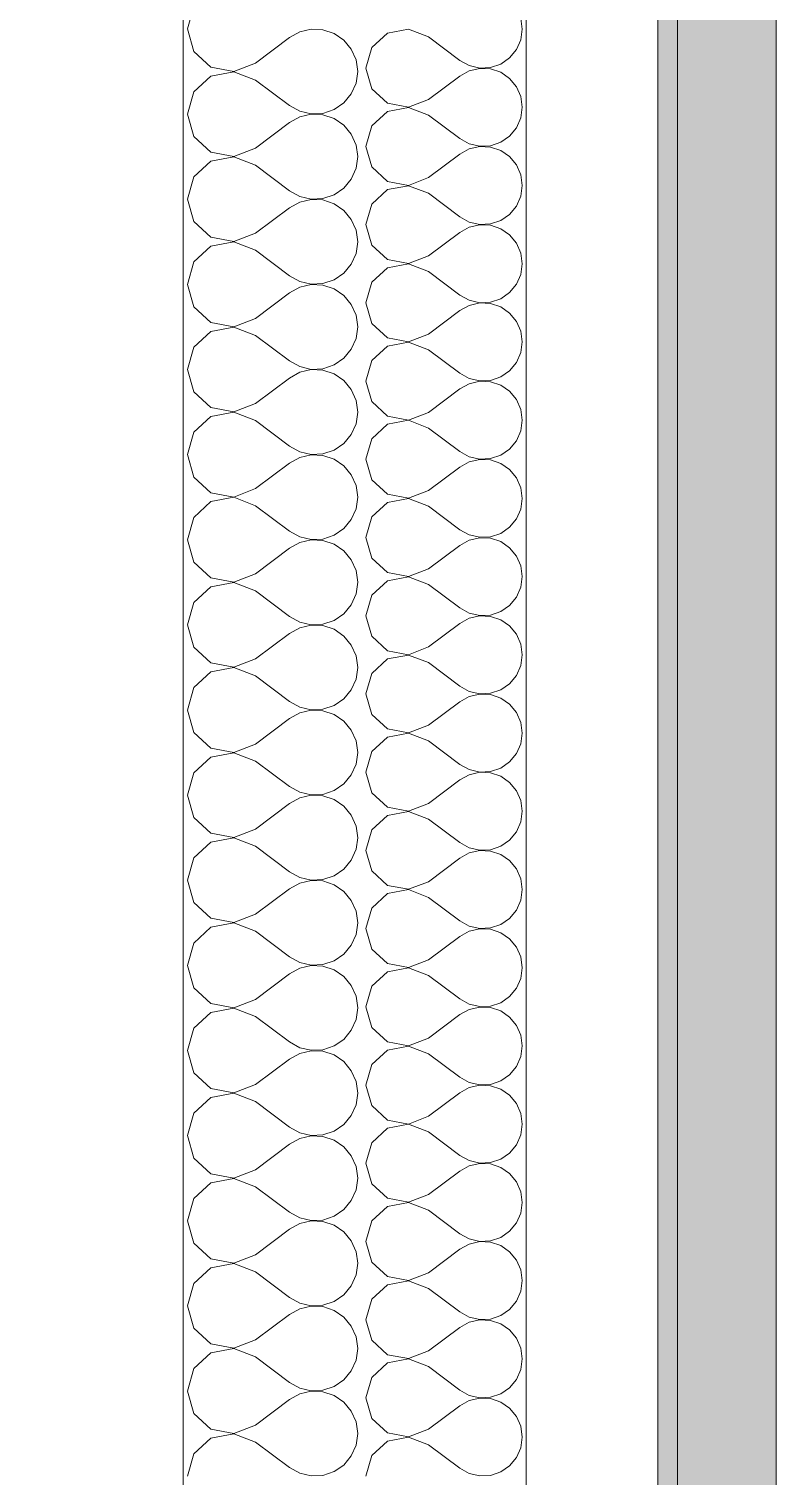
# Model space of a CAD drawing. Header units: millimetres. Extents: x -48147 to 1417267, y -496296 to 18123.
# Drawn here: x 1364998.7 to 1365122.6, y -475922.8 to -475682.7 of the extents above; entities that cross this region are included whole.
import ezdxf

# ---------------------------------------------------------------- set-up
doc = ezdxf.new("R2010")
doc.units = ezdxf.units.MM
doc.header["$MEASUREMENT"] = 0
doc.linetypes.add('Wipeout_Contour', pattern=[1000, 0, -1000])
doc.layers.add('New_A-25-M_Wall_Int', color=7, linetype='Continuous')
doc.layers.add('New_A-25-M_Wall_Int_Pen_No__1', color=7, linetype='Continuous', lineweight=13)
doc.layers.add('New_A-25-M_Wall_Int_Pen_No__107', color=7, linetype='Continuous', lineweight=15, true_color=0xa6a6a6)

# ---------------------------------------------------------------- blocks, each defined once
blk = doc.blocks.new('*X68', base_point=(1376122.47, -491272.82))
at = {"layer": 'New_A-25-M_Wall_Int_Pen_No__107', "linetype": 'Continuous'}
for p, q in [((1365061.64, -475682.72), (1365058.16, -475683.37)), ((1365064.96, -475683.99), (1365061.64, -475682.72)), ((1365080.53, -475682.69), (1365080.29, -475680.92)), ((1365080.29, -475684.46), (1365080.53, -475682.69)), ((1365058.16, -475683.37), (1365055.54, -475685.77)), ((1365064.96, -475683.99), (1365070.15, -475687.88)), ((1365079.57, -475686.1), (1365080.29, -475684.46)), ((1365055.54, -475685.77), (1365054.57, -475689.18)), ((1365076.95, -475688.49), (1365078.42, -475687.48)), ((1365078.42, -475687.48), (1365079.57, -475686.1)), ((1365054.57, -475689.18), (1365055.54, -475692.59)), ((1365070.15, -475687.88), (1365071.72, -475688.75)), ((1365071.72, -475689.61), (1365070.15, -475690.48)), ((1365071.72, -475688.75), (1365073.46, -475689.15)), ((1365073.46, -475689.21), (1365071.72, -475689.61)), ((1365073.46, -475689.15), (1365075.25, -475689.07)), ((1365075.25, -475689.29), (1365073.46, -475689.21)), ((1365075.25, -475689.07), (1365076.95, -475688.49)), ((1365076.95, -475689.86), (1365075.25, -475689.29)), ((1365078.42, -475690.88), (1365076.95, -475689.86)), ((1365064.96, -475694.37), (1365070.15, -475690.48)), ((1365079.57, -475692.26), (1365078.42, -475690.88)), ((1365080.29, -475693.9), (1365079.57, -475692.26)), ((1365055.54, -475692.59), (1365058.16, -475694.99)), ((1365061.64, -475695.64), (1365064.96, -475694.37)), ((1365080.53, -475695.67), (1365080.29, -475693.9)), ((1365058.16, -475696.36), (1365055.54, -475698.75)), ((1365058.16, -475694.99), (1365061.64, -475695.64)), ((1365061.64, -475695.7), (1365058.16, -475696.36)), ((1365064.96, -475696.97), (1365061.64, -475695.7)), ((1365064.96, -475696.97), (1365070.15, -475700.86)), ((1365080.29, -475697.44), (1365080.53, -475695.67)), ((1365055.54, -475698.75), (1365054.57, -475702.16)), ((1365078.42, -475700.46), (1365079.57, -475699.08)), ((1365079.57, -475699.08), (1365080.29, -475697.44)), ((1365070.15, -475700.86), (1365071.72, -475701.73)), ((1365071.72, -475701.73), (1365073.46, -475702.14)), ((1365073.46, -475702.14), (1365075.25, -475702.05)), ((1365075.25, -475702.05), (1365076.95, -475701.48)), ((1365076.95, -475701.48), (1365078.42, -475700.46)), ((1365054.57, -475702.16), (1365055.54, -475705.57)), ((1365064.96, -475707.35), (1365070.15, -475703.46)), ((1365071.72, -475702.59), (1365070.15, -475703.46)), ((1365073.46, -475702.19), (1365071.72, -475702.59)), ((1365075.25, -475702.27), (1365073.46, -475702.19)), ((1365076.95, -475702.85), (1365075.25, -475702.27)), ((1365078.42, -475703.86), (1365076.95, -475702.85)), ((1365079.57, -475705.24), (1365078.42, -475703.86)), ((1365055.54, -475705.57), (1365058.16, -475707.97)), ((1365080.29, -475706.88), (1365079.57, -475705.24)), ((1365080.53, -475708.65), (1365080.29, -475706.88)), ((1365058.16, -475707.97), (1365061.64, -475708.63)), ((1365061.64, -475708.68), (1365058.16, -475709.34)), ((1365061.64, -475708.63), (1365064.96, -475707.35)), ((1365064.96, -475709.95), (1365061.64, -475708.68)), ((1365080.29, -475710.43), (1365080.53, -475708.65)), ((1365058.16, -475709.34), (1365055.54, -475711.73)), ((1365064.96, -475709.95), (1365070.15, -475713.84)), ((1365079.57, -475712.06), (1365080.29, -475710.43)), ((1365055.54, -475711.73), (1365054.57, -475715.14)), ((1365070.15, -475713.84), (1365071.72, -475714.71)), ((1365076.95, -475714.46), (1365078.42, -475713.44)), ((1365078.42, -475713.44), (1365079.57, -475712.06)), ((1365054.57, -475715.14), (1365055.54, -475718.56)), ((1365064.96, -475720.34), (1365070.15, -475716.44)), ((1365071.72, -475715.57), (1365070.15, -475716.44)), ((1365071.72, -475714.71), (1365073.46, -475715.12)), ((1365073.46, -475715.17), (1365071.72, -475715.57)), ((1365073.46, -475715.12), (1365075.25, -475715.03)), ((1365075.25, -475715.26), (1365073.46, -475715.17)), ((1365075.25, -475715.03), (1365076.95, -475714.46)), ((1365076.95, -475715.83), (1365075.25, -475715.26)), ((1365078.42, -475716.84), (1365076.95, -475715.83)), ((1365055.54, -475718.56), (1365058.16, -475720.95)), ((1365079.57, -475718.22), (1365078.42, -475716.84)), ((1365080.29, -475719.86), (1365079.57, -475718.22)), ((1365058.16, -475720.95), (1365061.64, -475721.61)), ((1365061.64, -475721.61), (1365064.96, -475720.34)), ((1365080.53, -475721.63), (1365080.29, -475719.86)), ((1365058.16, -475722.32), (1365055.54, -475724.71)), ((1365061.64, -475721.66), (1365058.16, -475722.32)), ((1365064.96, -475722.93), (1365061.64, -475721.66)), ((1365064.96, -475722.93), (1365070.15, -475726.83)), ((1365079.57, -475725.05), (1365080.29, -475723.41)), ((1365080.29, -475723.41), (1365080.53, -475721.63)), ((1365055.54, -475724.71), (1365054.57, -475728.12)), ((1365078.42, -475726.43), (1365079.57, -475725.05)), ((1365054.57, -475728.12), (1365055.54, -475731.54)), ((1365070.15, -475726.83), (1365071.72, -475727.69)), ((1365071.72, -475727.69), (1365073.46, -475728.1)), ((1365073.46, -475728.15), (1365071.72, -475728.56)), ((1365073.46, -475728.1), (1365075.25, -475728.01)), ((1365075.25, -475728.24), (1365073.46, -475728.15)), ((1365075.25, -475728.01), (1365076.95, -475727.44)), ((1365076.95, -475728.81), (1365075.25, -475728.24)), ((1365076.95, -475727.44), (1365078.42, -475726.43)), ((1365064.96, -475733.32), (1365070.15, -475729.42)), ((1365071.72, -475728.56), (1365070.15, -475729.42)), ((1365078.42, -475729.82), (1365076.95, -475728.81)), ((1365079.57, -475731.2), (1365078.42, -475729.82)), ((1365055.54, -475731.54), (1365058.16, -475733.93)), ((1365061.64, -475734.59), (1365064.96, -475733.32)), ((1365080.29, -475732.84), (1365079.57, -475731.2)), ((1365080.53, -475734.62), (1365080.29, -475732.84)), ((1365058.16, -475735.3), (1365055.54, -475737.69)), ((1365058.16, -475733.93), (1365061.64, -475734.59)), ((1365061.64, -475734.64), (1365058.16, -475735.3)), ((1365064.96, -475735.91), (1365061.64, -475734.64)), ((1365080.29, -475736.39), (1365080.53, -475734.62)), ((1365055.54, -475737.69), (1365054.57, -475741.11)), ((1365064.96, -475735.91), (1365070.15, -475739.81)), ((1365078.42, -475739.41), (1365079.57, -475738.03)), ((1365079.57, -475738.03), (1365080.29, -475736.39)), ((1365070.15, -475739.81), (1365071.72, -475740.67)), ((1365075.25, -475740.99), (1365076.95, -475740.42)), ((1365076.95, -475740.42), (1365078.42, -475739.41)), ((1365054.57, -475741.11), (1365055.54, -475744.52)), ((1365064.96, -475746.3), (1365070.15, -475742.4)), ((1365071.72, -475741.54), (1365070.15, -475742.4)), ((1365071.72, -475740.67), (1365073.46, -475741.08)), ((1365073.46, -475741.13), (1365071.72, -475741.54)), ((1365073.46, -475741.08), (1365075.25, -475740.99)), ((1365075.25, -475741.22), (1365073.46, -475741.13)), ((1365076.95, -475741.79), (1365075.25, -475741.22)), ((1365078.42, -475742.81), (1365076.95, -475741.79)), ((1365079.57, -475744.18), (1365078.42, -475742.81)), ((1365055.54, -475744.52), (1365058.16, -475746.91)), ((1365080.29, -475745.82), (1365079.57, -475744.18)), ((1365058.16, -475746.91), (1365061.64, -475747.57)), ((1365061.64, -475747.62), (1365058.16, -475748.28)), ((1365061.64, -475747.57), (1365064.96, -475746.3)), ((1365064.96, -475748.9), (1365061.64, -475747.62)), ((1365080.53, -475747.6), (1365080.29, -475745.82)), ((1365080.29, -475749.37), (1365080.53, -475747.6)), ((1365058.16, -475748.28), (1365055.54, -475750.68)), ((1365064.96, -475748.9), (1365070.15, -475752.79)), ((1365079.57, -475751.01), (1365080.29, -475749.37)), ((1365055.54, -475750.68), (1365054.57, -475754.09)), ((1365076.95, -475753.4), (1365078.42, -475752.39)), ((1365078.42, -475752.39), (1365079.57, -475751.01)), ((1365054.57, -475754.09), (1365055.54, -475757.5)), ((1365070.15, -475752.79), (1365071.72, -475753.66)), ((1365071.72, -475754.52), (1365070.15, -475755.39)), ((1365071.72, -475753.66), (1365073.46, -475754.06)), ((1365073.46, -475754.11), (1365071.72, -475754.52)), ((1365073.46, -475754.06), (1365075.25, -475753.97)), ((1365075.25, -475754.2), (1365073.46, -475754.11)), ((1365075.25, -475753.97), (1365076.95, -475753.4)), ((1365076.95, -475754.77), (1365075.25, -475754.2)), ((1365078.42, -475755.79), (1365076.95, -475754.77)), ((1365064.96, -475759.28), (1365070.15, -475755.39)), ((1365079.57, -475757.17), (1365078.42, -475755.79)), ((1365080.29, -475758.8), (1365079.57, -475757.17)), ((1365055.54, -475757.5), (1365058.16, -475759.89)), ((1365061.64, -475760.55), (1365064.96, -475759.28)), ((1365080.53, -475760.58), (1365080.29, -475758.8)), ((1365058.16, -475761.26), (1365055.54, -475763.66)), ((1365058.16, -475759.89), (1365061.64, -475760.55)), ((1365061.64, -475760.6), (1365058.16, -475761.26)), ((1365064.96, -475761.88), (1365061.64, -475760.6)), ((1365064.96, -475761.88), (1365070.15, -475765.77)), ((1365080.29, -475762.35), (1365080.53, -475760.58)), ((1365055.54, -475763.66), (1365054.57, -475767.07)), ((1365078.42, -475765.37), (1365079.57, -475763.99)), ((1365079.57, -475763.99), (1365080.29, -475762.35)), ((1365070.15, -475765.77), (1365071.72, -475766.64)), ((1365071.72, -475766.64), (1365073.46, -475767.04)), ((1365075.25, -475766.96), (1365076.95, -475766.38)), ((1365076.95, -475766.38), (1365078.42, -475765.37)), ((1365054.57, -475767.07), (1365055.54, -475770.48)), ((1365064.96, -475772.26), (1365070.15, -475768.37)), ((1365071.72, -475767.5), (1365070.15, -475768.37)), ((1365073.46, -475767.1), (1365071.72, -475767.5)), ((1365073.46, -475767.04), (1365075.25, -475766.96)), ((1365075.25, -475767.18), (1365073.46, -475767.1)), ((1365076.95, -475767.75), (1365075.25, -475767.18)), ((1365078.42, -475768.77), (1365076.95, -475767.75)), ((1365079.57, -475770.15), (1365078.42, -475768.77)), ((1365055.54, -475770.48), (1365058.16, -475772.88)), ((1365080.29, -475771.79), (1365079.57, -475770.15)), ((1365058.16, -475772.88), (1365061.64, -475773.53)), ((1365061.64, -475773.59), (1365058.16, -475774.25)), ((1365061.64, -475773.53), (1365064.96, -475772.26)), ((1365064.96, -475774.86), (1365061.64, -475773.59)), ((1365080.53, -475773.56), (1365080.29, -475771.79)), ((1365080.29, -475775.33), (1365080.53, -475773.56)), ((1365058.16, -475774.25), (1365055.54, -475776.64)), ((1365064.96, -475774.86), (1365070.15, -475778.75)), ((1365079.57, -475776.97), (1365080.29, -475775.33)), ((1365055.54, -475776.64), (1365054.57, -475780.05)), ((1365070.15, -475778.75), (1365071.72, -475779.62)), ((1365076.95, -475779.37), (1365078.42, -475778.35)), ((1365078.42, -475778.35), (1365079.57, -475776.97)), ((1365054.57, -475780.05), (1365055.54, -475783.46)), ((1365064.96, -475785.24), (1365070.15, -475781.35)), ((1365071.72, -475780.48), (1365070.15, -475781.35)), ((1365071.72, -475779.62), (1365073.46, -475780.02)), ((1365073.46, -475780.08), (1365071.72, -475780.48)), ((1365073.46, -475780.02), (1365075.25, -475779.94)), ((1365075.25, -475780.16), (1365073.46, -475780.08)), ((1365075.25, -475779.94), (1365076.95, -475779.37)), ((1365076.95, -475780.74), (1365075.25, -475780.16)), ((1365078.42, -475781.75), (1365076.95, -475780.74)), ((1365055.54, -475783.46), (1365058.16, -475785.86)), ((1365079.57, -475783.13), (1365078.42, -475781.75)), ((1365080.29, -475784.77), (1365079.57, -475783.13)), ((1365058.16, -475785.86), (1365061.64, -475786.52)), ((1365061.64, -475786.52), (1365064.96, -475785.24)), ((1365080.53, -475786.54), (1365080.29, -475784.77)), ((1365058.16, -475787.23), (1365055.54, -475789.62)), ((1365061.64, -475786.57), (1365058.16, -475787.23)), ((1365064.96, -475787.84), (1365061.64, -475786.57)), ((1365064.96, -475787.84), (1365070.15, -475791.73)), ((1365079.57, -475789.95), (1365080.29, -475788.32)), ((1365080.29, -475788.32), (1365080.53, -475786.54)), ((1365055.54, -475789.62), (1365054.57, -475793.03)), ((1365078.42, -475791.33), (1365079.57, -475789.95)), ((1365054.57, -475793.03), (1365055.54, -475796.45)), ((1365070.15, -475791.73), (1365071.72, -475792.6)), ((1365071.72, -475792.6), (1365073.46, -475793.01)), ((1365073.46, -475793.06), (1365071.72, -475793.46)), ((1365073.46, -475793.01), (1365075.25, -475792.92)), ((1365075.25, -475793.15), (1365073.46, -475793.06)), ((1365075.25, -475792.92), (1365076.95, -475792.35)), ((1365076.95, -475793.72), (1365075.25, -475793.15)), ((1365076.95, -475792.35), (1365078.42, -475791.33)), ((1365064.96, -475798.23), (1365070.15, -475794.33)), ((1365071.72, -475793.46), (1365070.15, -475794.33)), ((1365078.42, -475794.73), (1365076.95, -475793.72)), ((1365079.57, -475796.11), (1365078.42, -475794.73)), ((1365055.54, -475796.45), (1365058.16, -475798.84)), ((1365080.29, -475797.75), (1365079.57, -475796.11)), ((1365080.53, -475799.52), (1365080.29, -475797.75)), ((1365058.16, -475800.21), (1365055.54, -475802.6)), ((1365058.16, -475798.84), (1365061.64, -475799.5)), ((1365061.64, -475799.55), (1365058.16, -475800.21)), ((1365061.64, -475799.5), (1365064.96, -475798.23)), ((1365064.96, -475800.82), (1365061.64, -475799.55)), ((1365080.29, -475801.3), (1365080.53, -475799.52)), ((1365055.54, -475802.6), (1365054.57, -475806.01)), ((1365064.96, -475800.82), (1365070.15, -475804.72)), ((1365078.42, -475804.31), (1365079.57, -475802.94)), ((1365079.57, -475802.94), (1365080.29, -475801.3)), ((1365070.15, -475804.72), (1365071.72, -475805.58)), ((1365075.25, -475805.9), (1365076.95, -475805.33)), ((1365076.95, -475805.33), (1365078.42, -475804.31)), ((1365054.57, -475806.01), (1365055.54, -475809.43)), ((1365064.96, -475811.21), (1365070.15, -475807.31)), ((1365071.72, -475806.45), (1365070.15, -475807.31)), ((1365071.72, -475805.58), (1365073.46, -475805.99)), ((1365073.46, -475806.04), (1365071.72, -475806.45)), ((1365073.46, -475805.99), (1365075.25, -475805.9)), ((1365075.25, -475806.13), (1365073.46, -475806.04)), ((1365076.95, -475806.7), (1365075.25, -475806.13)), ((1365078.42, -475807.71), (1365076.95, -475806.7)), ((1365079.57, -475809.09), (1365078.42, -475807.71)), ((1365055.54, -475809.43), (1365058.16, -475811.82)), ((1365080.29, -475810.73), (1365079.57, -475809.09)), ((1365058.16, -475811.82), (1365061.64, -475812.48)), ((1365061.64, -475812.53), (1365058.16, -475813.19)), ((1365061.64, -475812.48), (1365064.96, -475811.21)), ((1365064.96, -475813.8), (1365061.64, -475812.53)), ((1365080.53, -475812.51), (1365080.29, -475810.73)), ((1365080.29, -475814.28), (1365080.53, -475812.51)), ((1365058.16, -475813.19), (1365055.54, -475815.58)), ((1365064.96, -475813.8), (1365070.15, -475817.7)), ((1365079.57, -475815.92), (1365080.29, -475814.28)), ((1365055.54, -475815.58), (1365054.57, -475819)), ((1365076.95, -475818.31), (1365078.42, -475817.3)), ((1365078.42, -475817.3), (1365079.57, -475815.92)), ((1365054.57, -475819), (1365055.54, -475822.41)), ((1365070.15, -475817.7), (1365071.72, -475818.56)), ((1365071.72, -475819.43), (1365070.15, -475820.29)), ((1365071.72, -475818.56), (1365073.46, -475818.97)), ((1365073.46, -475819.02), (1365071.72, -475819.43)), ((1365073.46, -475818.97), (1365075.25, -475818.88)), ((1365075.25, -475819.11), (1365073.46, -475819.02)), ((1365075.25, -475818.88), (1365076.95, -475818.31)), ((1365076.95, -475819.68), (1365075.25, -475819.11)), ((1365078.42, -475820.7), (1365076.95, -475819.68)), ((1365064.96, -475824.19), (1365070.15, -475820.29)), ((1365079.57, -475822.07), (1365078.42, -475820.7)), ((1365080.29, -475823.71), (1365079.57, -475822.07)), ((1365055.54, -475822.41), (1365058.16, -475824.8)), ((1365061.64, -475825.46), (1365064.96, -475824.19)), ((1365080.53, -475825.49), (1365080.29, -475823.71)), ((1365058.16, -475826.17), (1365055.54, -475828.57)), ((1365058.16, -475824.8), (1365061.64, -475825.46)), ((1365061.64, -475825.51), (1365058.16, -475826.17)), ((1365064.96, -475826.79), (1365061.64, -475825.51)), ((1365064.96, -475826.79), (1365070.15, -475830.68)), ((1365080.29, -475827.26), (1365080.53, -475825.49)), ((1365055.54, -475828.57), (1365054.57, -475831.98)), ((1365078.42, -475830.28), (1365079.57, -475828.9)), ((1365079.57, -475828.9), (1365080.29, -475827.26)), ((1365070.15, -475830.68), (1365071.72, -475831.55)), ((1365071.72, -475831.55), (1365073.46, -475831.95)), ((1365075.25, -475831.86), (1365076.95, -475831.29)), ((1365076.95, -475831.29), (1365078.42, -475830.28)), ((1365054.57, -475831.98), (1365055.54, -475835.39)), ((1365064.96, -475837.17), (1365070.15, -475833.28)), ((1365071.72, -475832.41), (1365070.15, -475833.28)), ((1365073.46, -475832), (1365071.72, -475832.41)), ((1365073.46, -475831.95), (1365075.25, -475831.86)), ((1365075.25, -475832.09), (1365073.46, -475832)), ((1365076.95, -475832.66), (1365075.25, -475832.09)), ((1365078.42, -475833.68), (1365076.95, -475832.66)), ((1365079.57, -475835.06), (1365078.42, -475833.68)), ((1365055.54, -475835.39), (1365058.16, -475837.78)), ((1365080.29, -475836.69), (1365079.57, -475835.06)), ((1365058.16, -475837.78), (1365061.64, -475838.44)), ((1365061.64, -475838.49), (1365058.16, -475839.15)), ((1365061.64, -475838.44), (1365064.96, -475837.17)), ((1365064.96, -475839.77), (1365061.64, -475838.49)), ((1365080.53, -475838.47), (1365080.29, -475836.69)), ((1365080.29, -475840.24), (1365080.53, -475838.47)), ((1365058.16, -475839.15), (1365055.54, -475841.55)), ((1365064.96, -475839.77), (1365070.15, -475843.66)), ((1365079.57, -475841.88), (1365080.29, -475840.24)), ((1365055.54, -475841.55), (1365054.57, -475844.96)), ((1365070.15, -475843.66), (1365071.72, -475844.53)), ((1365076.95, -475844.27), (1365078.42, -475843.26)), ((1365078.42, -475843.26), (1365079.57, -475841.88)), ((1365054.57, -475844.96), (1365055.54, -475848.37)), ((1365071.72, -475845.39), (1365070.15, -475846.26)), ((1365071.72, -475844.53), (1365073.46, -475844.93)), ((1365073.46, -475844.99), (1365071.72, -475845.39)), ((1365073.46, -475844.93), (1365075.25, -475844.85)), ((1365075.25, -475845.07), (1365073.46, -475844.99)), ((1365075.25, -475844.85), (1365076.95, -475844.27)), ((1365076.95, -475845.64), (1365075.25, -475845.07)), ((1365078.42, -475846.66), (1365076.95, -475845.64)), ((1365055.54, -475848.37), (1365058.16, -475850.76)), ((1365064.96, -475850.15), (1365070.15, -475846.26)), ((1365079.57, -475848.04), (1365078.42, -475846.66)), ((1365080.29, -475849.68), (1365079.57, -475848.04)), ((1365058.16, -475850.76), (1365061.64, -475851.42)), ((1365061.64, -475851.42), (1365064.96, -475850.15)), ((1365080.53, -475851.45), (1365080.29, -475849.68)), ((1365058.16, -475852.14), (1365055.54, -475854.53)), ((1365061.64, -475851.48), (1365058.16, -475852.14)), ((1365064.96, -475852.75), (1365061.64, -475851.48)), ((1365064.96, -475852.75), (1365070.15, -475856.64)), ((1365079.57, -475854.86), (1365080.29, -475853.22)), ((1365080.29, -475853.22), (1365080.53, -475851.45)), ((1365055.54, -475854.53), (1365054.57, -475857.94)), ((1365078.42, -475856.24), (1365079.57, -475854.86)), ((1365054.57, -475857.94), (1365055.54, -475861.35)), ((1365070.15, -475856.64), (1365071.72, -475857.51)), ((1365071.72, -475857.51), (1365073.46, -475857.91)), ((1365073.46, -475857.97), (1365071.72, -475858.37)), ((1365073.46, -475857.91), (1365075.25, -475857.83)), ((1365075.25, -475858.05), (1365073.46, -475857.97)), ((1365075.25, -475857.83), (1365076.95, -475857.26)), ((1365076.95, -475858.63), (1365075.25, -475858.05)), ((1365076.95, -475857.26), (1365078.42, -475856.24)), ((1365064.96, -475863.13), (1365070.15, -475859.24)), ((1365071.72, -475858.37), (1365070.15, -475859.24)), ((1365078.42, -475859.64), (1365076.95, -475858.63)), ((1365079.57, -475861.02), (1365078.42, -475859.64)), ((1365055.54, -475861.35), (1365058.16, -475863.75)), ((1365080.29, -475862.66), (1365079.57, -475861.02)), ((1365080.53, -475864.43), (1365080.29, -475862.66)), ((1365058.16, -475865.12), (1365055.54, -475867.51)), ((1365058.16, -475863.75), (1365061.64, -475864.41)), ((1365061.64, -475864.46), (1365058.16, -475865.12)), ((1365061.64, -475864.41), (1365064.96, -475863.13)), ((1365064.96, -475865.73), (1365061.64, -475864.46)), ((1365080.29, -475866.21), (1365080.53, -475864.43)), ((1365055.54, -475867.51), (1365054.57, -475870.92)), ((1365064.96, -475865.73), (1365070.15, -475869.62)), ((1365079.57, -475867.84), (1365080.29, -475866.21)), ((1365070.15, -475869.62), (1365071.72, -475870.49)), ((1365076.95, -475870.24), (1365078.42, -475869.22)), ((1365078.42, -475869.22), (1365079.57, -475867.84)), ((1365054.57, -475870.92), (1365055.54, -475874.33)), ((1365064.96, -475876.12), (1365070.15, -475872.22)), ((1365071.72, -475871.35), (1365070.15, -475872.22)), ((1365071.72, -475870.49), (1365073.46, -475870.9)), ((1365073.46, -475870.95), (1365071.72, -475871.35)), ((1365073.46, -475870.9), (1365075.25, -475870.81)), ((1365075.25, -475871.04), (1365073.46, -475870.95)), ((1365075.25, -475870.81), (1365076.95, -475870.24)), ((1365076.95, -475871.61), (1365075.25, -475871.04)), ((1365078.42, -475872.62), (1365076.95, -475871.61)), ((1365055.54, -475874.33), (1365058.16, -475876.73)), ((1365079.57, -475874), (1365078.42, -475872.62)), ((1365080.29, -475875.64), (1365079.57, -475874)), ((1365058.16, -475876.73), (1365061.64, -475877.39)), ((1365061.64, -475877.39), (1365064.96, -475876.12)), ((1365080.53, -475877.41), (1365080.29, -475875.64)), ((1365080.29, -475879.19), (1365080.53, -475877.41)), ((1365058.16, -475878.1), (1365055.54, -475880.49)), ((1365061.64, -475877.44), (1365058.16, -475878.1)), ((1365064.96, -475878.71), (1365061.64, -475877.44)), ((1365064.96, -475878.71), (1365070.15, -475882.61)), ((1365079.57, -475880.83), (1365080.29, -475879.19)), ((1365055.54, -475880.49), (1365054.57, -475883.9)), ((1365076.95, -475883.22), (1365078.42, -475882.2)), ((1365078.42, -475882.2), (1365079.57, -475880.83)), ((1365054.57, -475883.9), (1365055.54, -475887.32)), ((1365070.15, -475882.61), (1365071.72, -475883.47)), ((1365071.72, -475884.34), (1365070.15, -475885.2)), ((1365071.72, -475883.47), (1365073.46, -475883.88)), ((1365073.46, -475883.93), (1365071.72, -475884.34)), ((1365073.46, -475883.88), (1365075.25, -475883.79)), ((1365075.25, -475884.02), (1365073.46, -475883.93)), ((1365075.25, -475883.79), (1365076.95, -475883.22)), ((1365076.95, -475884.59), (1365075.25, -475884.02)), ((1365078.42, -475885.6), (1365076.95, -475884.59)), ((1365064.96, -475889.1), (1365070.15, -475885.2)), ((1365079.57, -475886.98), (1365078.42, -475885.6)), ((1365080.29, -475888.62), (1365079.57, -475886.98)), ((1365055.54, -475887.32), (1365058.16, -475889.71)), ((1365061.64, -475890.37), (1365064.96, -475889.1)), ((1365080.53, -475890.4), (1365080.29, -475888.62)), ((1365058.16, -475891.08), (1365055.54, -475893.47)), ((1365058.16, -475889.71), (1365061.64, -475890.37)), ((1365061.64, -475890.42), (1365058.16, -475891.08)), ((1365064.96, -475891.69), (1365061.64, -475890.42)), ((1365064.96, -475891.69), (1365070.15, -475895.59)), ((1365080.29, -475892.17), (1365080.53, -475890.4)), ((1365055.54, -475893.47), (1365054.57, -475896.89)), ((1365078.42, -475895.19), (1365079.57, -475893.81)), ((1365079.57, -475893.81), (1365080.29, -475892.17)), ((1365070.15, -475895.59), (1365071.72, -475896.45)), ((1365071.72, -475896.45), (1365073.46, -475896.86)), ((1365075.25, -475896.77), (1365076.95, -475896.2)), ((1365076.95, -475896.2), (1365078.42, -475895.19)), ((1365054.57, -475896.89), (1365055.54, -475900.3)), ((1365064.96, -475902.08), (1365070.15, -475898.18)), ((1365071.72, -475897.32), (1365070.15, -475898.18)), ((1365073.46, -475896.91), (1365071.72, -475897.32)), ((1365073.46, -475896.86), (1365075.25, -475896.77)), ((1365075.25, -475897), (1365073.46, -475896.91)), ((1365076.95, -475897.57), (1365075.25, -475897)), ((1365078.42, -475898.59), (1365076.95, -475897.57)), ((1365079.57, -475899.96), (1365078.42, -475898.59)), ((1365055.54, -475900.3), (1365058.16, -475902.69)), ((1365080.29, -475901.6), (1365079.57, -475899.96)), ((1365058.16, -475902.69), (1365061.64, -475903.35)), ((1365061.64, -475903.4), (1365058.16, -475904.06)), ((1365061.64, -475903.35), (1365064.96, -475902.08)), ((1365064.96, -475904.67), (1365061.64, -475903.4)), ((1365080.53, -475903.38), (1365080.29, -475901.6)), ((1365080.29, -475905.15), (1365080.53, -475903.38)), ((1365058.16, -475904.06), (1365055.54, -475906.46)), ((1365064.96, -475904.67), (1365070.15, -475908.57)), ((1365079.57, -475906.79), (1365080.29, -475905.15)), ((1365055.54, -475906.46), (1365054.57, -475909.87)), ((1365070.15, -475908.57), (1365071.72, -475909.44)), ((1365076.95, -475909.18), (1365078.42, -475908.17)), ((1365078.42, -475908.17), (1365079.57, -475906.79)), ((1365054.57, -475909.87), (1365055.54, -475913.28)), ((1365071.72, -475910.3), (1365070.15, -475911.17)), ((1365071.72, -475909.44), (1365073.46, -475909.84)), ((1365073.46, -475909.89), (1365071.72, -475910.3)), ((1365073.46, -475909.84), (1365075.25, -475909.75)), ((1365075.25, -475909.98), (1365073.46, -475909.89)), ((1365075.25, -475909.75), (1365076.95, -475909.18)), ((1365076.95, -475910.55), (1365075.25, -475909.98)), ((1365078.42, -475911.57), (1365076.95, -475910.55)), ((1365055.54, -475913.28), (1365058.16, -475915.67)), ((1365064.96, -475915.06), (1365070.15, -475911.17)), ((1365079.57, -475912.95), (1365078.42, -475911.57)), ((1365080.29, -475914.58), (1365079.57, -475912.95)), ((1365058.16, -475915.67), (1365061.64, -475916.33)), ((1365061.64, -475916.33), (1365064.96, -475915.06)), ((1365080.53, -475916.36), (1365080.29, -475914.58)), ((1365058.16, -475917.04), (1365055.54, -475919.44)), ((1365061.64, -475916.38), (1365058.16, -475917.04)), ((1365064.96, -475917.66), (1365061.64, -475916.38)), ((1365064.96, -475917.66), (1365070.15, -475921.55)), ((1365079.57, -475919.77), (1365080.29, -475918.13)), ((1365080.29, -475918.13), (1365080.53, -475916.36)), ((1365055.54, -475919.44), (1365054.57, -475922.85)), ((1365078.42, -475921.15), (1365079.57, -475919.77)), ((1365070.15, -475921.55), (1365071.72, -475922.42)), ((1365071.72, -475922.42), (1365073.46, -475922.82)), ((1365073.46, -475922.82), (1365075.25, -475922.74)), ((1365075.25, -475922.74), (1365076.95, -475922.16)), ((1365076.95, -475922.16), (1365078.42, -475921.15))]:
    blk.add_line(p, q, dxfattribs=at)
blk = doc.blocks.new('Section Elem_44_2', base_point=(1376122.47, -491272.82))
at = {"layer": 'New_A-25-M_Wall_Int_Pen_No__107', "linetype": 'Continuous', "lineweight": 0, "true_color": 0x535353}
blk.add_hatch(color=251, dxfattribs=at).paths.add_polyline_path([(1365106.26, -475339.25), (1365102.99, -475339.25), (1365102.99, -479122.82), (1365106.26, -479122.82), (1365106.26, -476122.82), (1365106.26, -476097.82)])
at = {"layer": 'New_A-25-M_Wall_Int_Pen_No__107', "linetype": 'Continuous'}
blk.add_hatch(color=256, dxfattribs=at).paths.add_polyline_path([(1365106.26, -475339.25), (1365106.26, -476097.82), (1365122.62, -476097.82), (1365122.62, -475339.25)])
at = {"layer": 'New_A-25-M_Wall_Int_Pen_No__1', "linetype": 'Continuous'}
for p, q in [((1365106.26, -475339.25), (1365106.26, -476097.82)), ((1365122.62, -475339.25), (1365122.62, -476097.82))]:
    blk.add_line(p, q, dxfattribs=at)
at = {"color": 254, "linetype": 'Wipeout_Contour', "lineweight": 0, "ltscale": 5784432.987416171}
blk.add_wipeout([(1365102.99, -475339.25), (1365081.18, -475339.25), (1365081.18, -479122.82), (1365102.99, -479122.82)], dxfattribs=at).dxf.layer = 'New_A-25-M_Wall_Int'
at = {"layer": 'New_A-25-M_Wall_Int_Pen_No__1', "linetype": 'Continuous'}
blk.add_line((1365102.99, -475339.25), (1365102.99, -479122.82), dxfattribs=at)
at = {"color": 254, "linetype": 'Wipeout_Contour', "lineweight": 0, "ltscale": 5784340.344564119}
blk.add_wipeout([(1365081.18, -475339.25), (1365053.92, -475339.25), (1365053.92, -479122.82), (1365081.18, -479122.82)], dxfattribs=at).dxf.layer = 'New_A-25-M_Wall_Int'
at = {"layer": 'New_A-25-M_Wall_Int_Pen_No__1', "linetype": 'Continuous'}
blk.add_line((1365081.18, -475339.25), (1365081.18, -479122.82), dxfattribs=at)
at = {"layer": 'New_A-25-M_Wall_Int'}
blk.add_blockref('*X68', (1376122.47, -491272.82), dxfattribs=at)
blk = doc.blocks.new('*X85', base_point=(1376122.47, -491272.82))
at = {"layer": 'New_A-25-M_Wall_Int_Pen_No__107', "linetype": 'Continuous'}
for p, q in [((1365026.01, -475678.96), (1365024.96, -475682.67)), ((1365024.96, -475682.67), (1365026.01, -475686.39)), ((1365045.52, -475682.7), (1365043.62, -475683.14)), ((1365047.46, -475682.8), (1365045.52, -475682.7)), ((1365049.31, -475683.42), (1365047.46, -475682.8)), ((1365036.26, -475688.32), (1365041.91, -475684.09)), ((1365043.62, -475683.14), (1365041.91, -475684.09)), ((1365050.92, -475684.52), (1365049.31, -475683.42)), ((1365052.16, -475686.02), (1365050.92, -475684.52)), ((1365026.01, -475686.39), (1365028.86, -475688.99)), ((1365052.95, -475687.81), (1365052.16, -475686.02)), ((1365028.86, -475688.99), (1365032.66, -475689.71)), ((1365032.66, -475689.77), (1365028.86, -475690.48)), ((1365032.66, -475689.71), (1365036.26, -475688.32)), ((1365036.26, -475691.15), (1365032.66, -475689.77)), ((1365053.22, -475689.74), (1365052.95, -475687.81)), ((1365052.95, -475691.67), (1365053.22, -475689.74)), ((1365028.86, -475690.48), (1365026.01, -475693.09)), ((1365036.26, -475691.15), (1365041.91, -475695.39)), ((1365052.16, -475693.45), (1365052.95, -475691.67)), ((1365026.01, -475693.09), (1365024.96, -475696.8)), ((1365050.92, -475694.95), (1365052.16, -475693.45)), ((1365024.96, -475696.8), (1365026.01, -475700.51)), ((1365041.91, -475695.39), (1365043.62, -475696.33)), ((1365043.62, -475697.27), (1365041.91, -475698.21)), ((1365043.62, -475696.33), (1365045.52, -475696.77)), ((1365045.52, -475696.83), (1365043.62, -475697.27)), ((1365045.52, -475696.77), (1365047.46, -475696.68)), ((1365047.46, -475696.92), (1365045.52, -475696.83)), ((1365047.46, -475696.68), (1365049.31, -475696.05)), ((1365049.31, -475697.55), (1365047.46, -475696.92)), ((1365049.31, -475696.05), (1365050.92, -475694.95)), ((1365036.26, -475702.45), (1365041.91, -475698.21)), ((1365050.92, -475698.65), (1365049.31, -475697.55)), ((1365052.16, -475700.15), (1365050.92, -475698.65)), ((1365026.01, -475700.51), (1365028.86, -475703.12)), ((1365052.95, -475701.93), (1365052.16, -475700.15)), ((1365053.22, -475703.86), (1365052.95, -475701.93)), ((1365028.86, -475703.12), (1365032.66, -475703.84)), ((1365032.66, -475703.89), (1365028.86, -475704.61)), ((1365032.66, -475703.84), (1365036.26, -475702.45)), ((1365036.26, -475705.28), (1365032.66, -475703.89)), ((1365052.95, -475705.79), (1365053.22, -475703.86)), ((1365028.86, -475704.61), (1365026.01, -475707.21)), ((1365036.26, -475705.28), (1365041.91, -475709.52)), ((1365052.16, -475707.58), (1365052.95, -475705.79)), ((1365026.01, -475707.21), (1365024.96, -475710.93)), ((1365049.31, -475710.18), (1365050.92, -475709.08)), ((1365050.92, -475709.08), (1365052.16, -475707.58)), ((1365024.96, -475710.93), (1365026.01, -475714.64)), ((1365041.91, -475709.52), (1365043.62, -475710.46)), ((1365043.62, -475711.4), (1365041.91, -475712.34)), ((1365043.62, -475710.46), (1365045.52, -475710.9)), ((1365045.52, -475710.96), (1365043.62, -475711.4)), ((1365045.52, -475710.9), (1365047.46, -475710.81)), ((1365047.46, -475711.05), (1365045.52, -475710.96)), ((1365047.46, -475710.81), (1365049.31, -475710.18)), ((1365049.31, -475711.67), (1365047.46, -475711.05)), ((1365050.92, -475712.78), (1365049.31, -475711.67)), ((1365036.26, -475716.58), (1365041.91, -475712.34)), ((1365052.16, -475714.28), (1365050.92, -475712.78)), ((1365026.01, -475714.64), (1365028.86, -475717.25)), ((1365052.95, -475716.06), (1365052.16, -475714.28)), ((1365053.22, -475717.99), (1365052.95, -475716.06)), ((1365028.86, -475718.74), (1365026.01, -475721.34)), ((1365028.86, -475717.25), (1365032.66, -475717.96)), ((1365032.66, -475718.02), (1365028.86, -475718.74)), ((1365032.66, -475717.96), (1365036.26, -475716.58)), ((1365036.26, -475719.41), (1365032.66, -475718.02)), ((1365052.95, -475719.92), (1365053.22, -475717.99)), ((1365036.26, -475719.41), (1365041.91, -475723.64)), ((1365052.16, -475721.71), (1365052.95, -475719.92)), ((1365026.01, -475721.34), (1365024.96, -475725.06)), ((1365041.91, -475723.64), (1365043.62, -475724.59)), ((1365049.31, -475724.31), (1365050.92, -475723.21)), ((1365050.92, -475723.21), (1365052.16, -475721.71)), ((1365024.96, -475725.06), (1365026.01, -475728.77)), ((1365043.62, -475725.53), (1365041.91, -475726.47)), ((1365043.62, -475724.59), (1365045.52, -475725.03)), ((1365045.52, -475725.08), (1365043.62, -475725.53)), ((1365045.52, -475725.03), (1365047.46, -475724.93)), ((1365047.46, -475725.18), (1365045.52, -475725.08)), ((1365047.46, -475724.93), (1365049.31, -475724.31)), ((1365049.31, -475725.8), (1365047.46, -475725.18)), ((1365050.92, -475726.91), (1365049.31, -475725.8)), ((1365036.26, -475730.71), (1365041.91, -475726.47)), ((1365052.16, -475728.41), (1365050.92, -475726.91)), ((1365052.95, -475730.19), (1365052.16, -475728.41)), ((1365026.01, -475728.77), (1365028.86, -475731.37)), ((1365032.66, -475732.09), (1365036.26, -475730.71)), ((1365053.22, -475732.12), (1365052.95, -475730.19)), ((1365028.86, -475732.87), (1365026.01, -475735.47)), ((1365028.86, -475731.37), (1365032.66, -475732.09)), ((1365032.66, -475732.15), (1365028.86, -475732.87)), ((1365036.26, -475733.53), (1365032.66, -475732.15)), ((1365052.95, -475734.05), (1365053.22, -475732.12)), ((1365026.01, -475735.47), (1365024.96, -475739.18)), ((1365036.26, -475733.53), (1365041.91, -475737.77)), ((1365052.16, -475735.83), (1365052.95, -475734.05)), ((1365041.91, -475737.77), (1365043.62, -475738.71)), ((1365049.31, -475738.44), (1365050.92, -475737.33)), ((1365050.92, -475737.33), (1365052.16, -475735.83)), ((1365024.96, -475739.18), (1365026.01, -475742.9)), ((1365043.62, -475739.65), (1365041.91, -475740.6)), ((1365043.62, -475738.71), (1365045.52, -475739.16)), ((1365045.52, -475739.21), (1365043.62, -475739.65)), ((1365045.52, -475739.16), (1365047.46, -475739.06)), ((1365047.46, -475739.31), (1365045.52, -475739.21)), ((1365047.46, -475739.06), (1365049.31, -475738.44)), ((1365049.31, -475739.93), (1365047.46, -475739.31)), ((1365050.92, -475741.03), (1365049.31, -475739.93)), ((1365026.01, -475742.9), (1365028.86, -475745.5)), ((1365036.26, -475744.84), (1365041.91, -475740.6)), ((1365052.16, -475742.53), (1365050.92, -475741.03)), ((1365052.95, -475744.32), (1365052.16, -475742.53)), ((1365032.66, -475746.22), (1365036.26, -475744.84)), ((1365053.22, -475746.25), (1365052.95, -475744.32)), ((1365028.86, -475746.99), (1365026.01, -475749.6)), ((1365028.86, -475745.5), (1365032.66, -475746.22)), ((1365032.66, -475746.28), (1365028.86, -475746.99)), ((1365036.26, -475747.66), (1365032.66, -475746.28)), ((1365036.26, -475747.66), (1365041.91, -475751.9)), ((1365052.95, -475748.18), (1365053.22, -475746.25)), ((1365026.01, -475749.6), (1365024.96, -475753.31)), ((1365050.92, -475751.46), (1365052.16, -475749.96)), ((1365052.16, -475749.96), (1365052.95, -475748.18)), ((1365041.91, -475751.9), (1365043.62, -475752.84)), ((1365049.31, -475752.57), (1365050.92, -475751.46)), ((1365024.96, -475753.31), (1365026.01, -475757.03)), ((1365036.26, -475758.96), (1365041.91, -475754.73)), ((1365043.62, -475753.78), (1365041.91, -475754.73)), ((1365043.62, -475752.84), (1365045.52, -475753.28)), ((1365045.52, -475753.34), (1365043.62, -475753.78)), ((1365045.52, -475753.28), (1365047.46, -475753.19)), ((1365047.46, -475753.44), (1365045.52, -475753.34)), ((1365047.46, -475753.19), (1365049.31, -475752.57)), ((1365049.31, -475754.06), (1365047.46, -475753.44)), ((1365050.92, -475755.16), (1365049.31, -475754.06)), ((1365026.01, -475757.03), (1365028.86, -475759.63)), ((1365052.16, -475756.66), (1365050.92, -475755.16)), ((1365052.95, -475758.45), (1365052.16, -475756.66)), ((1365028.86, -475759.63), (1365032.66, -475760.35)), ((1365032.66, -475760.35), (1365036.26, -475758.96)), ((1365053.22, -475760.38), (1365052.95, -475758.45)), ((1365028.86, -475761.12), (1365026.01, -475763.73)), ((1365032.66, -475760.4), (1365028.86, -475761.12)), ((1365036.26, -475761.79), (1365032.66, -475760.4)), ((1365036.26, -475761.79), (1365041.91, -475766.03)), ((1365052.95, -475762.31), (1365053.22, -475760.38)), ((1365026.01, -475763.73), (1365024.96, -475767.44)), ((1365050.92, -475765.59), (1365052.16, -475764.09)), ((1365052.16, -475764.09), (1365052.95, -475762.31)), ((1365041.91, -475766.03), (1365043.62, -475766.97)), ((1365047.46, -475767.32), (1365049.31, -475766.69)), ((1365049.31, -475766.69), (1365050.92, -475765.59)), ((1365024.96, -475767.44), (1365026.01, -475771.15)), ((1365036.26, -475773.09), (1365041.91, -475768.85)), ((1365043.62, -475767.91), (1365041.91, -475768.85)), ((1365043.62, -475766.97), (1365045.52, -475767.41)), ((1365045.52, -475767.47), (1365043.62, -475767.91)), ((1365045.52, -475767.41), (1365047.46, -475767.32)), ((1365047.46, -475767.56), (1365045.52, -475767.47)), ((1365049.31, -475768.19), (1365047.46, -475767.56)), ((1365050.92, -475769.29), (1365049.31, -475768.19)), ((1365052.16, -475770.79), (1365050.92, -475769.29)), ((1365026.01, -475771.15), (1365028.86, -475773.76)), ((1365052.95, -475772.57), (1365052.16, -475770.79)), ((1365028.86, -475773.76), (1365032.66, -475774.48)), ((1365032.66, -475774.48), (1365036.26, -475773.09)), ((1365053.22, -475774.5), (1365052.95, -475772.57)), ((1365028.86, -475775.25), (1365026.01, -475777.85)), ((1365032.66, -475774.53), (1365028.86, -475775.25)), ((1365036.26, -475775.92), (1365032.66, -475774.53)), ((1365036.26, -475775.92), (1365041.91, -475780.16)), ((1365052.16, -475778.22), (1365052.95, -475776.43)), ((1365052.95, -475776.43), (1365053.22, -475774.5)), ((1365026.01, -475777.85), (1365024.96, -475781.57)), ((1365050.92, -475779.72), (1365052.16, -475778.22)), ((1365041.91, -475780.16), (1365043.62, -475781.1)), ((1365043.62, -475781.1), (1365045.52, -475781.54)), ((1365047.46, -475781.45), (1365049.31, -475780.82)), ((1365049.31, -475780.82), (1365050.92, -475779.72)), ((1365024.96, -475781.57), (1365026.01, -475785.28)), ((1365036.26, -475787.22), (1365041.91, -475782.98)), ((1365043.62, -475782.04), (1365041.91, -475782.98)), ((1365045.52, -475781.6), (1365043.62, -475782.04)), ((1365045.52, -475781.54), (1365047.46, -475781.45)), ((1365047.46, -475781.69), (1365045.52, -475781.6)), ((1365049.31, -475782.31), (1365047.46, -475781.69)), ((1365050.92, -475783.42), (1365049.31, -475782.31)), ((1365052.16, -475784.92), (1365050.92, -475783.42)), ((1365026.01, -475785.28), (1365028.86, -475787.89)), ((1365052.95, -475786.7), (1365052.16, -475784.92)), ((1365028.86, -475787.89), (1365032.66, -475788.6)), ((1365032.66, -475788.6), (1365036.26, -475787.22)), ((1365053.22, -475788.63), (1365052.95, -475786.7)), ((1365028.86, -475789.38), (1365026.01, -475791.98)), ((1365032.66, -475788.66), (1365028.86, -475789.38)), ((1365036.26, -475790.04), (1365032.66, -475788.66)), ((1365036.26, -475790.04), (1365041.91, -475794.28)), ((1365052.16, -475792.35), (1365052.95, -475790.56)), ((1365052.95, -475790.56), (1365053.22, -475788.63)), ((1365026.01, -475791.98), (1365024.96, -475795.7)), ((1365050.92, -475793.85), (1365052.16, -475792.35)), ((1365024.96, -475795.7), (1365026.01, -475799.41)), ((1365041.91, -475794.28), (1365043.62, -475795.23)), ((1365043.62, -475795.23), (1365045.52, -475795.67)), ((1365045.52, -475795.72), (1365043.62, -475796.17)), ((1365045.52, -475795.67), (1365047.46, -475795.57)), ((1365047.46, -475795.82), (1365045.52, -475795.72)), ((1365047.46, -475795.57), (1365049.31, -475794.95)), ((1365049.31, -475794.95), (1365050.92, -475793.85)), ((1365036.26, -475801.35), (1365041.91, -475797.11)), ((1365043.62, -475796.17), (1365041.91, -475797.11)), ((1365049.31, -475796.44), (1365047.46, -475795.82)), ((1365050.92, -475797.55), (1365049.31, -475796.44)), ((1365052.16, -475799.05), (1365050.92, -475797.55)), ((1365026.01, -475799.41), (1365028.86, -475802.01)), ((1365052.95, -475800.83), (1365052.16, -475799.05)), ((1365028.86, -475802.01), (1365032.66, -475802.73)), ((1365032.66, -475802.79), (1365028.86, -475803.51)), ((1365032.66, -475802.73), (1365036.26, -475801.35)), ((1365036.26, -475804.17), (1365032.66, -475802.79)), ((1365053.22, -475802.76), (1365052.95, -475800.83)), ((1365052.95, -475804.69), (1365053.22, -475802.76)), ((1365028.86, -475803.51), (1365026.01, -475806.11)), ((1365036.26, -475804.17), (1365041.91, -475808.41)), ((1365052.16, -475806.47), (1365052.95, -475804.69)), ((1365026.01, -475806.11), (1365024.96, -475809.82)), ((1365050.92, -475807.97), (1365052.16, -475806.47)), ((1365024.96, -475809.82), (1365026.01, -475813.54)), ((1365041.91, -475808.41), (1365043.62, -475809.35)), ((1365043.62, -475809.35), (1365045.52, -475809.8)), ((1365045.52, -475809.85), (1365043.62, -475810.29)), ((1365045.52, -475809.8), (1365047.46, -475809.7)), ((1365047.46, -475809.95), (1365045.52, -475809.85)), ((1365047.46, -475809.7), (1365049.31, -475809.08)), ((1365049.31, -475810.57), (1365047.46, -475809.95)), ((1365049.31, -475809.08), (1365050.92, -475807.97)), ((1365036.26, -475815.48), (1365041.91, -475811.24)), ((1365043.62, -475810.29), (1365041.91, -475811.24)), ((1365050.92, -475811.67), (1365049.31, -475810.57)), ((1365052.16, -475813.17), (1365050.92, -475811.67)), ((1365026.01, -475813.54), (1365028.86, -475816.14)), ((1365052.95, -475814.96), (1365052.16, -475813.17)), ((1365053.22, -475816.89), (1365052.95, -475814.96)), ((1365028.86, -475816.14), (1365032.66, -475816.86)), ((1365032.66, -475816.92), (1365028.86, -475817.63)), ((1365032.66, -475816.86), (1365036.26, -475815.48)), ((1365036.26, -475818.3), (1365032.66, -475816.92)), ((1365052.95, -475818.82), (1365053.22, -475816.89)), ((1365028.86, -475817.63), (1365026.01, -475820.24)), ((1365036.26, -475818.3), (1365041.91, -475822.54)), ((1365052.16, -475820.6), (1365052.95, -475818.82)), ((1365026.01, -475820.24), (1365024.96, -475823.95)), ((1365049.31, -475823.21), (1365050.92, -475822.1)), ((1365050.92, -475822.1), (1365052.16, -475820.6)), ((1365024.96, -475823.95), (1365026.01, -475827.67)), ((1365041.91, -475822.54), (1365043.62, -475823.48)), ((1365043.62, -475824.42), (1365041.91, -475825.36)), ((1365043.62, -475823.48), (1365045.52, -475823.92)), ((1365045.52, -475823.98), (1365043.62, -475824.42)), ((1365045.52, -475823.92), (1365047.46, -475823.83)), ((1365047.46, -475824.07), (1365045.52, -475823.98)), ((1365047.46, -475823.83), (1365049.31, -475823.21)), ((1365049.31, -475824.7), (1365047.46, -475824.07)), ((1365036.26, -475829.6), (1365041.91, -475825.36)), ((1365050.92, -475825.8), (1365049.31, -475824.7)), ((1365052.16, -475827.3), (1365050.92, -475825.8)), ((1365026.01, -475827.67), (1365028.86, -475830.27)), ((1365052.95, -475829.09), (1365052.16, -475827.3)), ((1365053.22, -475831.02), (1365052.95, -475829.09)), ((1365028.86, -475831.76), (1365026.01, -475834.37)), ((1365028.86, -475830.27), (1365032.66, -475830.99)), ((1365032.66, -475831.04), (1365028.86, -475831.76)), ((1365032.66, -475830.99), (1365036.26, -475829.6)), ((1365036.26, -475832.43), (1365032.66, -475831.04)), ((1365052.95, -475832.95), (1365053.22, -475831.02)), ((1365036.26, -475832.43), (1365041.91, -475836.67)), ((1365052.16, -475834.73), (1365052.95, -475832.95)), ((1365026.01, -475834.37), (1365024.96, -475838.08)), ((1365049.31, -475837.33), (1365050.92, -475836.23)), ((1365050.92, -475836.23), (1365052.16, -475834.73)), ((1365024.96, -475838.08), (1365026.01, -475841.79)), ((1365041.91, -475836.67), (1365043.62, -475837.61)), ((1365043.62, -475838.55), (1365041.91, -475839.49)), ((1365043.62, -475837.61), (1365045.52, -475838.05)), ((1365045.52, -475838.11), (1365043.62, -475838.55)), ((1365045.52, -475838.05), (1365047.46, -475837.96)), ((1365047.46, -475838.2), (1365045.52, -475838.11)), ((1365047.46, -475837.96), (1365049.31, -475837.33)), ((1365049.31, -475838.83), (1365047.46, -475838.2)), ((1365050.92, -475839.93), (1365049.31, -475838.83)), ((1365036.26, -475843.73), (1365041.91, -475839.49)), ((1365052.16, -475841.43), (1365050.92, -475839.93)), ((1365026.01, -475841.79), (1365028.86, -475844.4)), ((1365032.66, -475845.12), (1365036.26, -475843.73)), ((1365052.95, -475843.21), (1365052.16, -475841.43)), ((1365053.22, -475845.14), (1365052.95, -475843.21)), ((1365028.86, -475845.89), (1365026.01, -475848.49)), ((1365028.86, -475844.4), (1365032.66, -475845.12)), ((1365032.66, -475845.17), (1365028.86, -475845.89)), ((1365036.26, -475846.56), (1365032.66, -475845.17)), ((1365052.95, -475847.07), (1365053.22, -475845.14)), ((1365026.01, -475848.49), (1365024.96, -475852.21)), ((1365036.26, -475846.56), (1365041.91, -475850.79)), ((1365052.16, -475848.86), (1365052.95, -475847.07)), ((1365041.91, -475850.79), (1365043.62, -475851.74)), ((1365049.31, -475851.46), (1365050.92, -475850.36)), ((1365050.92, -475850.36), (1365052.16, -475848.86)), ((1365024.96, -475852.21), (1365026.01, -475855.92)), ((1365043.62, -475852.68), (1365041.91, -475853.62)), ((1365043.62, -475851.74), (1365045.52, -475852.18)), ((1365045.52, -475852.24), (1365043.62, -475852.68)), ((1365045.52, -475852.18), (1365047.46, -475852.08)), ((1365047.46, -475852.33), (1365045.52, -475852.24)), ((1365047.46, -475852.08), (1365049.31, -475851.46)), ((1365049.31, -475852.95), (1365047.46, -475852.33)), ((1365050.92, -475854.06), (1365049.31, -475852.95)), ((1365036.26, -475857.86), (1365041.91, -475853.62)), ((1365052.16, -475855.56), (1365050.92, -475854.06)), ((1365052.95, -475857.34), (1365052.16, -475855.56)), ((1365026.01, -475855.92), (1365028.86, -475858.53)), ((1365032.66, -475859.24), (1365036.26, -475857.86)), ((1365053.22, -475859.27), (1365052.95, -475857.34)), ((1365028.86, -475860.02), (1365026.01, -475862.62)), ((1365028.86, -475858.53), (1365032.66, -475859.24)), ((1365032.66, -475859.3), (1365028.86, -475860.02)), ((1365036.26, -475860.68), (1365032.66, -475859.3)), ((1365052.95, -475861.2), (1365053.22, -475859.27)), ((1365026.01, -475862.62), (1365024.96, -475866.34)), ((1365036.26, -475860.68), (1365041.91, -475864.92)), ((1365050.92, -475864.49), (1365052.16, -475862.99)), ((1365052.16, -475862.99), (1365052.95, -475861.2)), ((1365041.91, -475864.92), (1365043.62, -475865.87)), ((1365049.31, -475865.59), (1365050.92, -475864.49)), ((1365024.96, -475866.34), (1365026.01, -475870.05)), ((1365036.26, -475871.99), (1365041.91, -475867.75)), ((1365043.62, -475866.81), (1365041.91, -475867.75)), ((1365043.62, -475865.87), (1365045.52, -475866.31)), ((1365045.52, -475866.36), (1365043.62, -475866.81)), ((1365045.52, -475866.31), (1365047.46, -475866.21)), ((1365047.46, -475866.46), (1365045.52, -475866.36)), ((1365047.46, -475866.21), (1365049.31, -475865.59)), ((1365049.31, -475867.08), (1365047.46, -475866.46)), ((1365050.92, -475868.19), (1365049.31, -475867.08)), ((1365026.01, -475870.05), (1365028.86, -475872.65)), ((1365052.16, -475869.69), (1365050.92, -475868.19)), ((1365052.95, -475871.47), (1365052.16, -475869.69)), ((1365032.66, -475873.37), (1365036.26, -475871.99)), ((1365053.22, -475873.4), (1365052.95, -475871.47)), ((1365028.86, -475874.15), (1365026.01, -475876.75)), ((1365028.86, -475872.65), (1365032.66, -475873.37)), ((1365032.66, -475873.43), (1365028.86, -475874.15)), ((1365036.26, -475874.81), (1365032.66, -475873.43)), ((1365036.26, -475874.81), (1365041.91, -475879.05)), ((1365052.95, -475875.33), (1365053.22, -475873.4)), ((1365026.01, -475876.75), (1365024.96, -475880.46)), ((1365050.92, -475878.61), (1365052.16, -475877.11)), ((1365052.16, -475877.11), (1365052.95, -475875.33)), ((1365041.91, -475879.05), (1365043.62, -475879.99)), ((1365047.46, -475880.34), (1365049.31, -475879.72)), ((1365049.31, -475879.72), (1365050.92, -475878.61)), ((1365024.96, -475880.46), (1365026.01, -475884.18)), ((1365036.26, -475886.11), (1365041.91, -475881.88)), ((1365043.62, -475880.93), (1365041.91, -475881.88)), ((1365043.62, -475879.99), (1365045.52, -475880.43)), ((1365045.52, -475880.49), (1365043.62, -475880.93)), ((1365045.52, -475880.43), (1365047.46, -475880.34)), ((1365047.46, -475880.59), (1365045.52, -475880.49)), ((1365049.31, -475881.21), (1365047.46, -475880.59)), ((1365050.92, -475882.31), (1365049.31, -475881.21)), ((1365026.01, -475884.18), (1365028.86, -475886.78)), ((1365052.16, -475883.81), (1365050.92, -475882.31)), ((1365052.95, -475885.6), (1365052.16, -475883.81)), ((1365028.86, -475886.78), (1365032.66, -475887.5)), ((1365032.66, -475887.5), (1365036.26, -475886.11)), ((1365053.22, -475887.53), (1365052.95, -475885.6)), ((1365028.86, -475888.27), (1365026.01, -475890.88)), ((1365032.66, -475887.56), (1365028.86, -475888.27)), ((1365036.26, -475888.94), (1365032.66, -475887.56)), ((1365036.26, -475888.94), (1365041.91, -475893.18)), ((1365052.95, -475889.46), (1365053.22, -475887.53)), ((1365026.01, -475890.88), (1365024.96, -475894.59)), ((1365050.92, -475892.74), (1365052.16, -475891.24)), ((1365052.16, -475891.24), (1365052.95, -475889.46)), ((1365041.91, -475893.18), (1365043.62, -475894.12)), ((1365043.62, -475894.12), (1365045.52, -475894.56)), ((1365047.46, -475894.47), (1365049.31, -475893.85)), ((1365049.31, -475893.85), (1365050.92, -475892.74)), ((1365024.96, -475894.59), (1365026.01, -475898.31)), ((1365036.26, -475900.24), (1365041.91, -475896)), ((1365043.62, -475895.06), (1365041.91, -475896)), ((1365045.52, -475894.62), (1365043.62, -475895.06)), ((1365045.52, -475894.56), (1365047.46, -475894.47)), ((1365047.46, -475894.71), (1365045.52, -475894.62)), ((1365049.31, -475895.34), (1365047.46, -475894.71)), ((1365050.92, -475896.44), (1365049.31, -475895.34)), ((1365052.16, -475897.94), (1365050.92, -475896.44)), ((1365026.01, -475898.31), (1365028.86, -475900.91)), ((1365052.95, -475899.73), (1365052.16, -475897.94)), ((1365028.86, -475900.91), (1365032.66, -475901.63)), ((1365032.66, -475901.63), (1365036.26, -475900.24)), ((1365053.22, -475901.66), (1365052.95, -475899.73)), ((1365028.86, -475902.4), (1365026.01, -475905.01)), ((1365032.66, -475901.68), (1365028.86, -475902.4)), ((1365036.26, -475903.07), (1365032.66, -475901.68)), ((1365036.26, -475903.07), (1365041.91, -475907.31)), ((1365052.16, -475905.37), (1365052.95, -475903.59)), ((1365052.95, -475903.59), (1365053.22, -475901.66)), ((1365026.01, -475905.01), (1365024.96, -475908.72)), ((1365050.92, -475906.87), (1365052.16, -475905.37)), ((1365041.91, -475907.31), (1365043.62, -475908.25)), ((1365043.62, -475908.25), (1365045.52, -475908.69)), ((1365045.52, -475908.69), (1365047.46, -475908.6)), ((1365047.46, -475908.6), (1365049.31, -475907.97)), ((1365049.31, -475907.97), (1365050.92, -475906.87)), ((1365024.96, -475908.72), (1365026.01, -475912.43)), ((1365036.26, -475914.37), (1365041.91, -475910.13)), ((1365043.62, -475909.19), (1365041.91, -475910.13)), ((1365045.52, -475908.75), (1365043.62, -475909.19)), ((1365047.46, -475908.84), (1365045.52, -475908.75)), ((1365049.31, -475909.47), (1365047.46, -475908.84)), ((1365050.92, -475910.57), (1365049.31, -475909.47)), ((1365052.16, -475912.07), (1365050.92, -475910.57)), ((1365026.01, -475912.43), (1365028.86, -475915.04)), ((1365052.95, -475913.85), (1365052.16, -475912.07)), ((1365028.86, -475915.04), (1365032.66, -475915.75)), ((1365032.66, -475915.81), (1365028.86, -475916.53)), ((1365032.66, -475915.75), (1365036.26, -475914.37)), ((1365036.26, -475917.2), (1365032.66, -475915.81)), ((1365053.22, -475915.78), (1365052.95, -475913.85)), ((1365052.95, -475917.71), (1365053.22, -475915.78)), ((1365028.86, -475916.53), (1365026.01, -475919.13)), ((1365036.26, -475917.2), (1365041.91, -475921.43)), ((1365052.16, -475919.5), (1365052.95, -475917.71)), ((1365026.01, -475919.13), (1365024.96, -475922.85)), ((1365050.92, -475921), (1365052.16, -475919.5)), ((1365041.91, -475921.43), (1365043.62, -475922.38)), ((1365043.62, -475922.38), (1365045.52, -475922.82)), ((1365045.52, -475922.82), (1365047.46, -475922.72)), ((1365047.46, -475922.72), (1365049.31, -475922.1)), ((1365049.31, -475922.1), (1365050.92, -475921))]:
    blk.add_line(p, q, dxfattribs=at)
blk = doc.blocks.new('Section Elem_60_2', base_point=(1376122.47, -491272.82))
at = {"color": 254, "linetype": 'Wipeout_Contour', "lineweight": 0, "ltscale": 5784082.158192487}
blk.add_wipeout([(1364974.1, -479122.82), (1365024.25, -479122.82), (1365024.25, -475339.25), (1364974.1, -475339.25)], dxfattribs=at).dxf.layer = 'New_A-25-M_Wall_Int'
at = {"color": 254, "linetype": 'Wipeout_Contour', "lineweight": 0, "ltscale": 5784232.863592307}
blk.add_wipeout([(1365024.25, -479122.82), (1365053.92, -479122.82), (1365053.92, -475339.25), (1365024.25, -475339.25)], dxfattribs=at).dxf.layer = 'New_A-25-M_Wall_Int'
at = {"layer": 'New_A-25-M_Wall_Int_Pen_No__1', "linetype": 'Continuous'}
blk.add_line((1365024.25, -475339.25), (1365024.25, -479122.82), dxfattribs=at)
at = {"layer": 'New_A-25-M_Wall_Int'}
blk.add_blockref('*X85', (1376122.47, -491272.82), dxfattribs=at)

msp = doc.modelspace()

# ---------------------------------------------------------------- block references
at = {"layer": 'New_A-25-M_Wall_Int'}
msp.add_blockref('Section Elem_44_2', (1376122.47, -491272.82), dxfattribs=at)

# ---------------------------------------------------------------- next in the draw order: block references
msp.add_blockref('Section Elem_60_2', (1376122.47, -491272.82), dxfattribs=at)

doc.saveas('drawing.dxf')
